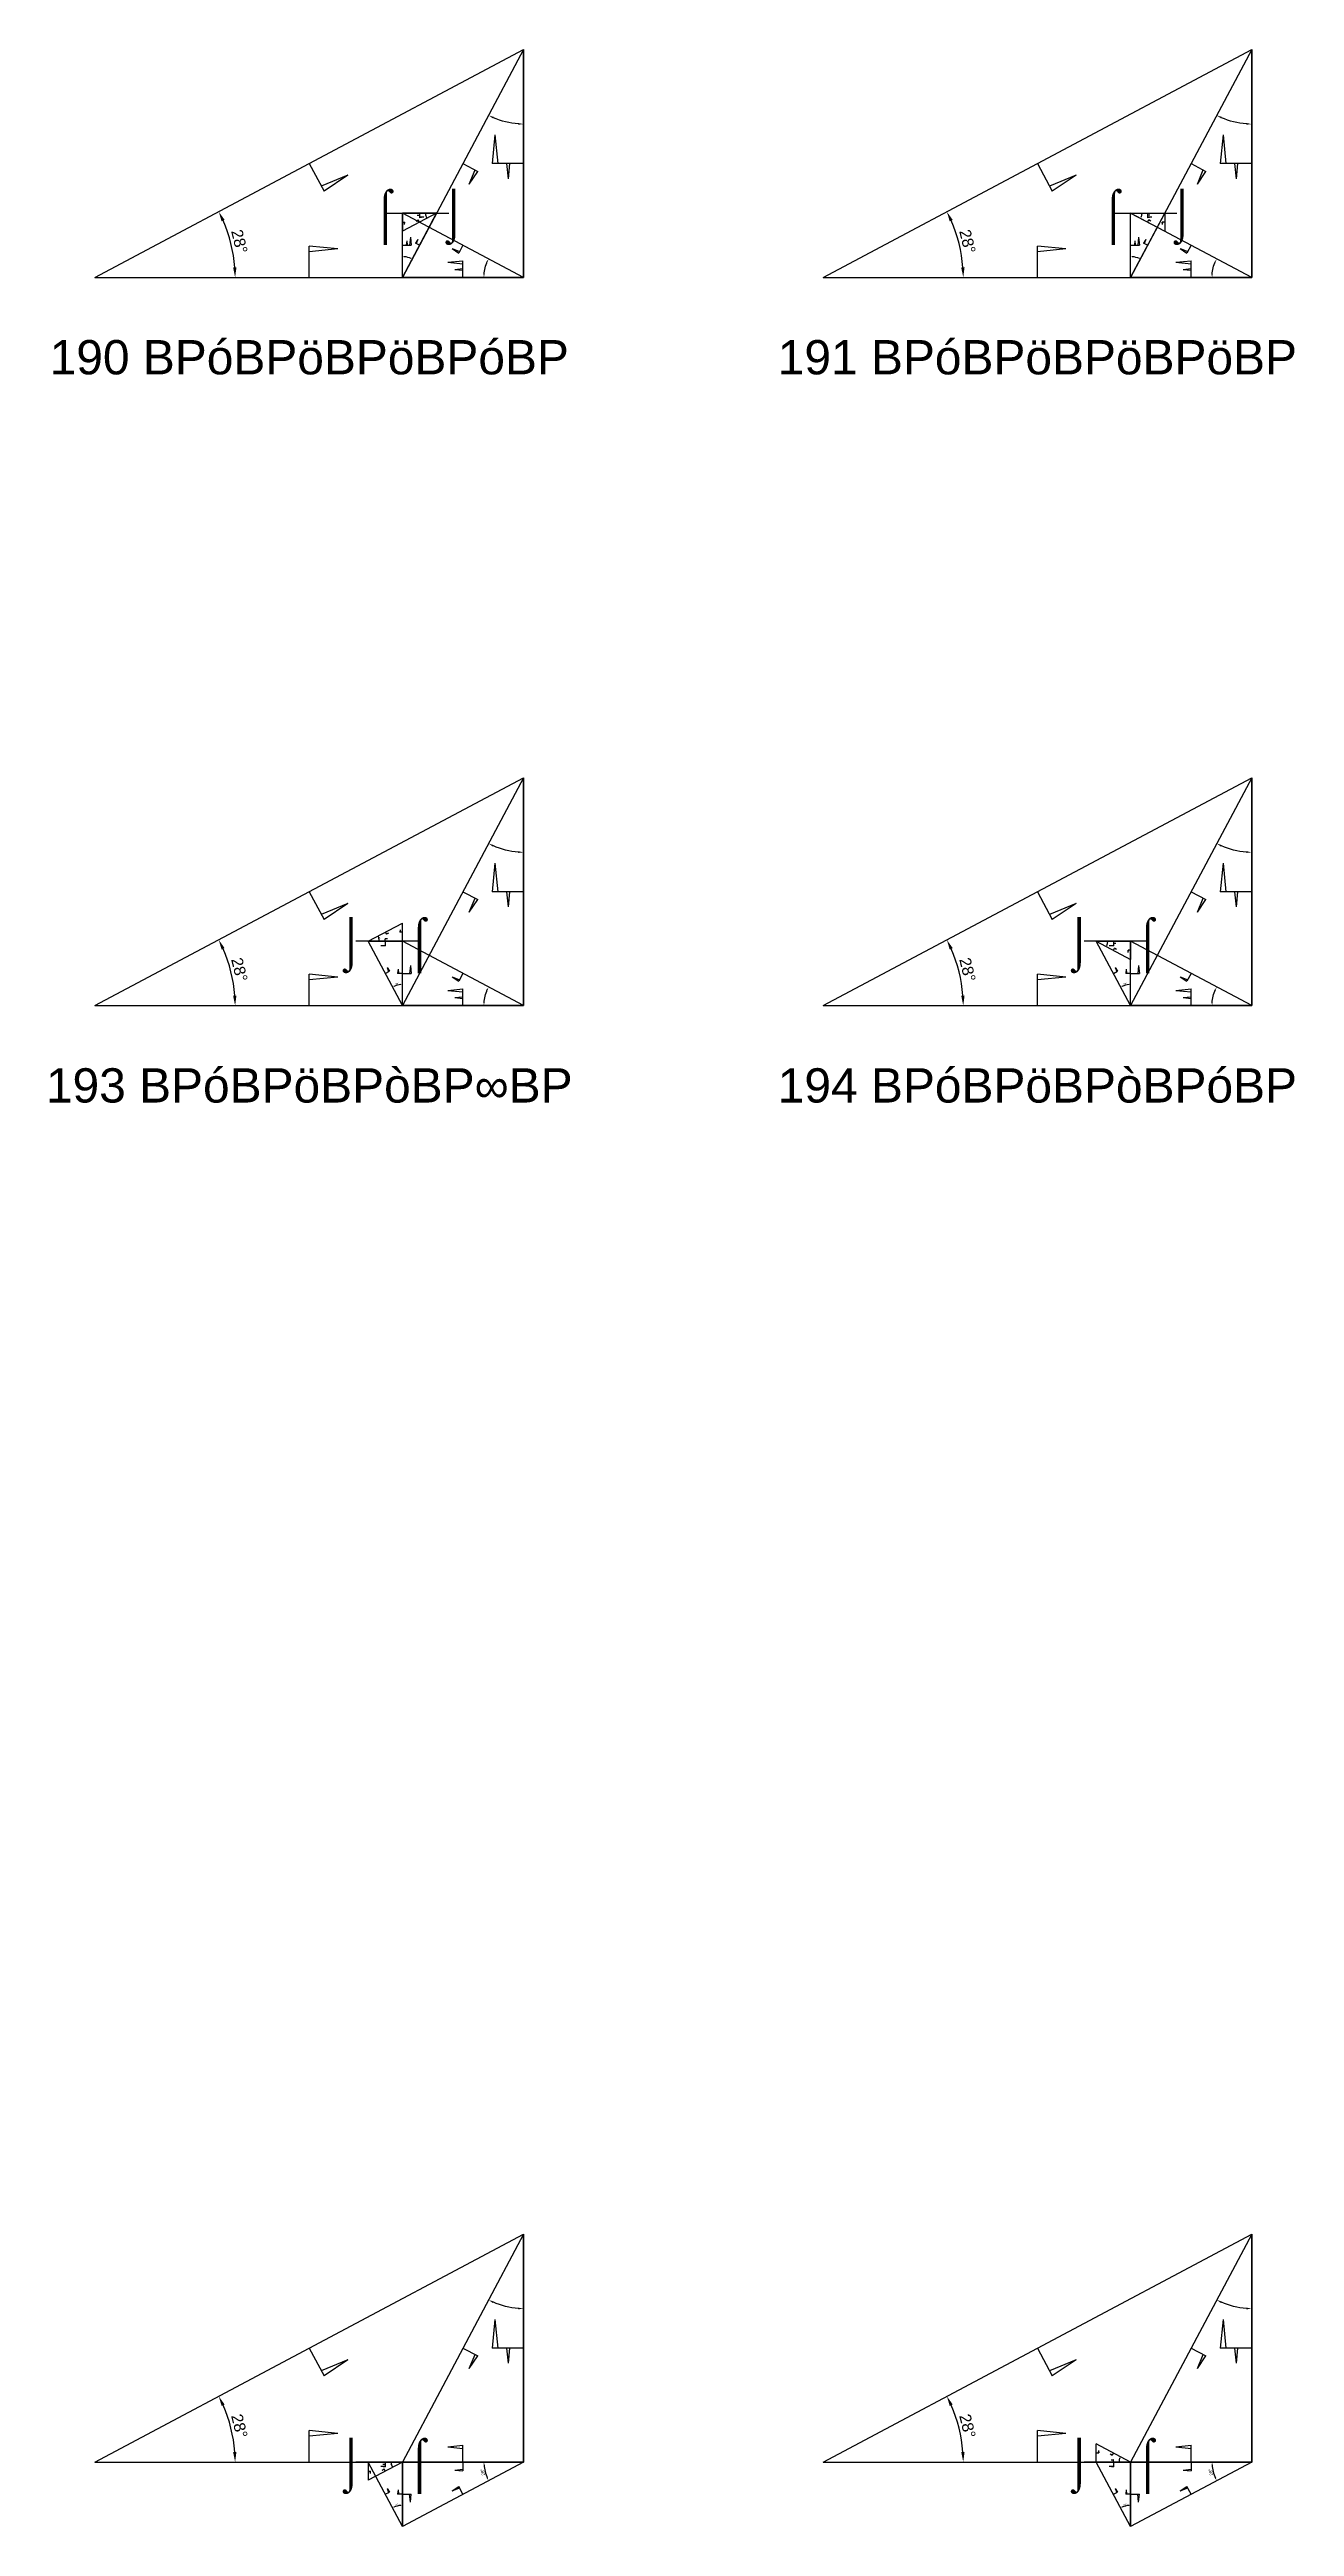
# Model space of a CAD drawing. Header units: millimetres. Extents: x 130908 to 599272, y -2842299 to 24518.
# Drawn here: x 282215 to 325785, y -1693062 to -1606383 of the extents above; entities that cross this region are included whole.
import ezdxf
from ezdxf.enums import TextEntityAlignment as Align

# ---------------------------------------------------------------- set-up
doc = ezdxf.new("R2010")
doc.units = ezdxf.units.MM
doc.header["$PDMODE"] = 35
doc.linetypes.add('DASHED', pattern=[19.05, 12.7, -6.35])
for name, color, linetype in [('BASE', 170, 'Continuous'), ('HYPOTENUSE', 20, 'Continuous'), ('PERPENDICULAR', 90, 'Continuous')]:
    doc.layers.add(name, color=color, linetype=linetype)
doc.styles.add('Arial', font='arial_0.ttf')
doc.dimstyles.new('ISO-25', dxfattribs={"dimtxt": 250, "dimasz": 100, "dimexe": 1.25, "dimexo": 0.625, "dimgap": 100, "dimtad": 1, "dimdec": 0, "dimtxsty": 'Arial', "dimcen": 2.5, "dimadec": 0, "dimazin": 0, "dimtfac": 1, "dimtdec": 0, "dimtmove": 0, "dimatfit": 3, "dimfxl": 1, "dimarcsym": 0})

# ---------------------------------------------------------------- blocks, each defined once
blk = doc.blocks.new('*D9')
at = {"color": 0, "lineweight": -2, "ltscale": 100, "transparency": 16777216}
blk.add_arc((0, 0), 4906, 4.08845, 23.91155, dxfattribs=at)
at = {"color": 0, "ltscale": 100, "transparency": 16777216}
for points in [[(4432, 1963), (4537, 2014), (4332, 2303)], [(4952, 352), (4835, 348), (4906, 0)]]:
    blk.add_solid(points, dxfattribs=at)
at = {"layer": 'Defpoints', "color": 0, "ltscale": 100, "transparency": 16777216}
for p in [(15000, 7976), (0, 0), (0, 0), (4841, 796), (15000, 0)]:
    blk.add_point(p, dxfattribs=at)
at = {"color": 0, "ltscale": 100, "transparency": 16777216, "insert": (5055, 1260), "char_height": 400, "attachment_point": 5, "rotation": 284, "style": 'Arial'}
blk.add_mtext('28°', dxfattribs=at)
blk = doc.blocks.new('SanjoyNathGeometrifyingTrigonometryFundamentalLockedSet')
at = {"color": 114, "linetype": 'DASHED', "ltscale": 100, "true_color": 0x139b48}
for p, q in [((14000, 4987.8), (13900, 3987.8)), ((14000, 4987.8), (14100, 3987.8)), ((15000, 3987.8), (13900, 3987.8))]:
    blk.add_line(p, q, dxfattribs=at)
at = {"color": 242, "linetype": 'DASHED', "ltscale": 100, "true_color": 0xcd2027}
for p, q in [((7500, 3987.8), (8016.4, 3016.6)), ((8852.4, 3574.3), (7922.5, 3193.2)), ((8852.4, 3574.3), (8016.4, 3016.6))]:
    blk.add_line(p, q, dxfattribs=at)
at = {"color": 159, "linetype": 'DASHED', "ltscale": 100, "true_color": 0x22346e}
for p, q in [((7500, 0), (7500, 1100)), ((8500, 1000), (7500, 1100)), ((8500, 1000), (7500, 900))]:
    blk.add_line(p, q, dxfattribs=at)
at = {"layer": 'BASE'}
blk.add_line((0, 0), (15000, 0), dxfattribs=at)
at = {"layer": 'HYPOTENUSE'}
blk.add_line((0, 0), (15000, 7975.6), dxfattribs=at)
at = {"layer": 'PERPENDICULAR'}
blk.add_line((15000, 0), (15000, 7975.6), dxfattribs=at)
at = {"color": 4, "ltscale": 100}
dim = blk.add_angular_dim_2l(base=(4841, 795.6), line1=((0, 0), (15000, 0)), line2=((0, 0), (15000, 7975.6)), dimstyle='ISO-25', override={"dimtxt": 400, "dimasz": 350, "dimgap": 100}, dxfattribs=at)
dim.commit()
dim.dimension.update_dxf_attribs({"geometry": '*D9', "text_midpoint": (5055.4, 1260.5)})

msp = doc.modelspace()

# ---------------------------------------------------------------- linework, layer by layer
at = {"linetype": 'DASHED', "ltscale": 70}
for p, q in [((293964, -1612104), (296362, -1612104)), ((319447, -1612104), (321845, -1612104)), ((295163, -1637587), (292766, -1637587)), ((320646, -1637587), (318248, -1637587)), ((295163, -1690807), (292766, -1690807)), ((320646, -1690807), (318248, -1690807))]:
    msp.add_line(p, q, dxfattribs=at)

# ---------------------------------------------------------------- block references
at = {"linetype": 'DASHED'}
for p in [(283805, -1614359), (309287, -1614359), (283805, -1639842), (309287, -1639842), (283805, -1690807), (309287, -1690807)]:
    msp.add_blockref('SanjoyNathGeometrifyingTrigonometryFundamentalLockedSet', p, dxfattribs=at)
at = {"linetype": 'DASHED', "ltscale": 100}
for p, xscale, yscale, zscale, rotation in [((298805, -1606383), -0.53170943166148, 0.53170943166148, 0.53170943166148, 90), ((324287, -1606383), -0.53170943166148, 0.53170943166148, 0.53170943166148, 90), ((294564, -1614359), -0.150322189285358, 0.150322189285358, 0.150322189285358, 270), ((295763, -1612104), 0.07992772583102702, 0.07992772583102702, 0.07992772583102702, 180), ((320047, -1614359), -0.150322189285358, 0.150322189285358, 0.150322189285358, 270), ((320047, -1612104), -0.07992772583102702, 0.07992772583102702, 0.07992772583102702, 180), ((298805, -1631866), -0.53170943166148, 0.53170943166148, 0.53170943166148, 90), ((324287, -1631866), -0.53170943166148, 0.53170943166148, 0.53170943166148, 90), ((294564, -1639842), 0.150322189285358, 0.150322189285358, 0.150322189285358, 90), ((320047, -1639842), 0.150322189285358, 0.150322189285358, 0.150322189285358, 90), ((318848, -1637587), -0.07992772583102702, 0.07992772583102702, 0.07992772583102702, 180), ((298805, -1682832), -0.53170943166148, 0.53170943166148, 0.53170943166148, 90), ((324287, -1682832), -0.53170943166148, 0.53170943166148, 0.53170943166148, 90), ((294564, -1693062), 0.150322189285358, 0.150322189285358, 0.150322189285358, 90), ((294564, -1690807), 0.07992772583102702, 0.07992772583102702, 0.07992772583102702, 180), ((298805, -1690807), 0.282714919717773, 0.282714919717773, 0.282714919717773, 180), ((320047, -1693062), 0.150322189285358, 0.150322189285358, 0.150322189285358, 90), ((324287, -1690807), 0.282714919717773, 0.282714919717773, 0.282714919717773, 180)]:
    msp.add_blockref('SanjoyNathGeometrifyingTrigonometryFundamentalLockedSet', p, dxfattribs=dict(at, xscale=xscale, yscale=yscale, zscale=zscale, rotation=rotation))
for p, xscale, yscale, zscale in [((298805, -1614359), -0.282714919717773, 0.282714919717773, 0.282714919717773), ((324287, -1614359), -0.282714919717773, 0.282714919717773, 0.282714919717773), ((293365, -1637587), 0.07992772583102702, 0.07992772583102702, 0.07992772583102702), ((298805, -1639842), -0.282714919717773, 0.282714919717773, 0.282714919717773), ((324287, -1639842), -0.282714919717773, 0.282714919717773, 0.282714919717773), ((320047, -1690807), -0.07992772583102702, 0.07992772583102702, 0.07992772583102702)]:
    msp.add_blockref('SanjoyNathGeometrifyingTrigonometryFundamentalLockedSet', p, dxfattribs=dict(at, xscale=xscale, yscale=yscale, zscale=zscale))

# ---------------------------------------------------------------- texts
at = {"linetype": 'DASHED', "ltscale": 100, "style": 'Arial'}
for s, p in [('⌠', (293964, -1612104)), ('⌡', (296362, -1612104)), ('⌠', (319447, -1612104)), ('⌡', (321845, -1612104)), ('190 BPóBPöBPöBPóBP', (291305, -1617150)), ('191 BPóBPöBPöBPöBP', (316787, -1617150)), ('⌡', (292766, -1637587)), ('⌠', (295163, -1637587)), ('⌡', (318248, -1637587)), ('⌠', (320646, -1637587)), ('193 BPóBPöBPòBP∞BP', (291305, -1642633)), ('194 BPóBPöBPòBPóBP', (316787, -1642633)), ('⌡', (292766, -1690807)), ('⌠', (295163, -1690807)), ('⌡', (318248, -1690807)), ('⌠', (320646, -1690807))]:
    msp.add_text(s, height=1200, dxfattribs=at).set_placement(p, align=Align.MIDDLE_CENTER)

doc.saveas('drawing.dxf')
